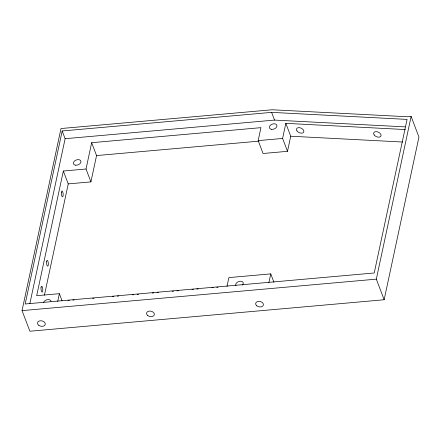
<?xml version="1.0" encoding="UTF-8"?>
<svg xmlns="http://www.w3.org/2000/svg" width="441" height="441" viewBox="0 0 441 441"><rect width="100%" height="100%" fill="white"/><g stroke="black" fill="none" stroke-linecap="round" stroke-linejoin="round"><path stroke-width="0.66" d="M22.05 310.624L60.996 128.535L272.169 109.77L407.633 116.766L411.122 116.452L418.95 137.057L384.15 299.748L29.878 331.23L22.05 310.624L376.327 279.147L411.122 116.452M62.187 130.971L25.181 303.987L374.222 272.979L407.071 119.401L271.612 112.367L62.187 130.971L65.125 138.7L29.845 303.634M405.367 129.555L285.834 123.342L290.724 136.219L287.499 151.324L263.062 153.496L258.172 140.618L260.945 127.658L91.662 142.697L86.034 169.008L63.344 171.02L36.68 295.696L59.364 293.684L62.054 300.762M44.436 295.167L68.239 183.897L63.344 171.02M57.705 301.457L59.364 293.684M68.239 183.897L90.923 181.885L96.551 155.574L91.662 142.697M226.988 286.418L228.873 277.604L270.757 273.883L273.938 282.251M287.499 151.324L282.604 138.446L285.834 123.342M268.911 282.51L270.757 273.883M65.125 138.7L274.545 120.09L405.191 126.876M258.172 140.618L282.604 138.446M96.551 155.574L258.983 141.142M67.98 300.547L69.353 300.42M72.782 300.117L74.149 299.996M92.654 298.353L94.027 298.232M112.532 296.589L113.899 296.462M117.328 296.159L118.701 296.038M132.405 294.82L133.777 294.698M137.206 294.395L138.573 294.274M152.283 293.056L153.655 292.934M157.079 292.631L158.451 292.504M172.155 291.292L173.528 291.165M176.957 290.862L178.324 290.74M192.033 289.522L193.406 289.401M196.829 289.098L198.202 288.976M211.906 287.758L213.279 287.637M216.707 287.334L218.075 287.207M290.724 136.219L402.699 142.035M376.327 279.147L384.15 299.748M271.612 112.367L274.545 120.09M86.034 169.008L90.923 181.885M43.477 302.724A3.941 2.602 -20.8 0 1 47.33 299.671A3.941 2.602 -20.8 0 1 51.007 301.346M235.935 285.718A3.941 2.602 -20.8 0 1 240.075 281.248A3.941 2.602 -20.8 0 1 242.434 285.14M61.398 192.469A2.933 0.865 84.9 0 0 62.512 196.84A2.933 0.865 84.9 0 0 62.903 192.452A2.933 0.865 84.9 0 0 61.398 192.469M46.57 261.805A2.933 0.865 84.9 0 0 47.678 266.177A2.933 0.865 84.9 0 0 48.069 261.789A2.933 0.865 84.9 0 0 46.57 261.805M41.024 287.725A2.933 0.865 84.9 0 0 42.138 292.102A2.933 0.865 84.9 0 0 42.529 287.708A2.933 0.865 84.9 0 0 41.024 287.725M38.67 325.221A3.941 2.723 12.1 0 0 45.169 324.642A3.941 2.723 12.1 0 0 40.34 320.778A3.941 2.723 12.1 0 0 38.67 325.221M147.741 315.53A3.941 2.723 12.1 0 0 154.24 314.951A3.941 2.723 12.1 0 0 149.416 311.087A3.941 2.723 12.1 0 0 147.741 315.53M256.816 305.839A3.941 2.723 12.1 0 0 263.316 305.26A3.941 2.723 12.1 0 0 258.492 301.396A3.941 2.723 12.1 0 0 256.816 305.839M374.172 134.946A3.941 2.464 24.5 0 0 380.627 136.501A3.941 2.464 24.5 0 0 377.264 131.782A3.941 2.464 24.5 0 0 374.172 134.946M296.975 130.938A3.941 2.464 24.5 0 0 303.43 132.487A3.941 2.464 24.5 0 0 300.067 127.774A3.941 2.464 24.5 0 0 296.975 130.938M271.612 129.351A3.941 2.602 -20.8 0 0 276.937 125.531A3.941 2.602 -20.8 0 0 270.928 124.836A3.941 2.602 -20.8 0 0 271.612 129.351M75.62 165.199A3.941 2.602 -20.8 0 0 80.946 161.378A3.941 2.602 -20.8 0 0 74.937 160.684A3.941 2.602 -20.8 0 0 75.62 165.199"/></g></svg>
